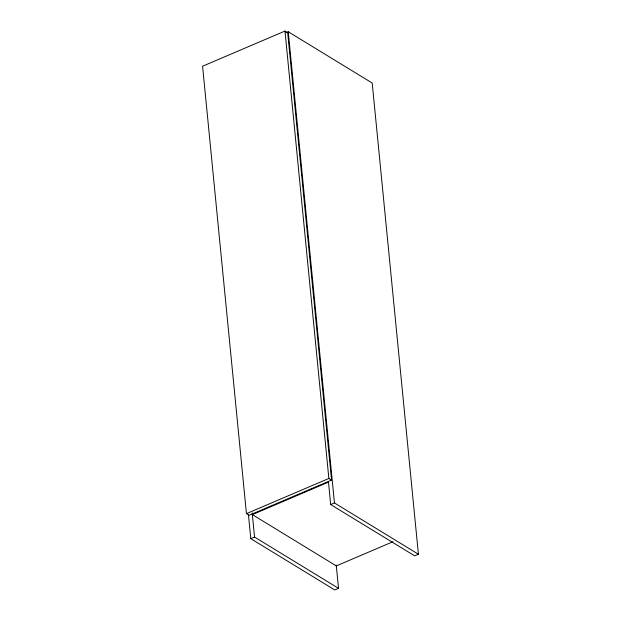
<?xml version="1.0" encoding="UTF-8"?>
<svg xmlns="http://www.w3.org/2000/svg" width="621" height="621" viewBox="0 0 621 621"><rect width="100%" height="100%" fill="white"/><g stroke="black" fill="none" stroke-linecap="round" stroke-linejoin="round"><path stroke-width="0.93" d="M284.985 31.05L202.586 66.222L246.452 513.629L249.153 515.275L331.552 480.103L287.686 32.696L284.985 31.05L328.858 478.457L331.552 480.103M285.986 32.719L288.245 31.756L372.212 83.051L418.414 554.242L414.649 555.849L330.683 504.555L328.408 481.376M246.452 513.629L328.858 478.457M328.486 482.113L252.359 514.607L336.326 565.902L392.977 541.722M250.791 538.655L254.556 537.049L338.523 588.343L334.758 589.95L250.791 538.655L248.423 514.514M330.683 504.555L334.447 502.948L418.414 554.242M288.245 31.756L334.447 502.948M336.248 565.172L338.523 588.343M252.188 512.907L254.556 537.049"/></g></svg>
